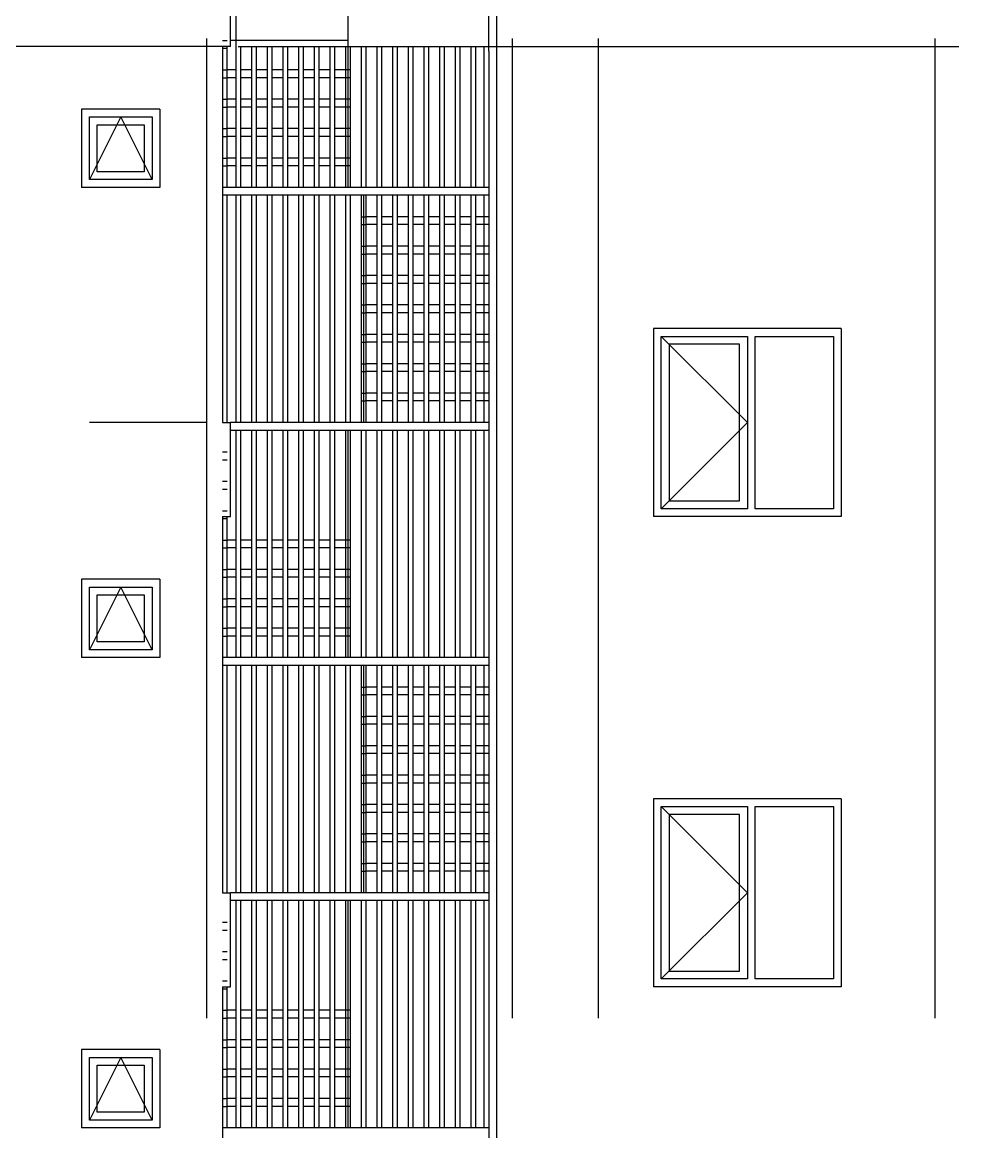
# Model space of a CAD drawing. Extents: x 78 to 306, y -397 to 18.
# Drawn here: x 280.3935 to 280.5131, y -396.5391 to -396.3975 of the extents above; entities that cross this region are included whole.
import ezdxf

# ---------------------------------------------------------------- set-up
doc = ezdxf.new("R2010")
doc.units = 0
doc.header["$LTSCALE"] = 0.5
doc.header["$MEASUREMENT"] = 0
doc.linetypes.add('DASHDOT2', pattern=[0.5, 0.25, -0.125, 0, -0.125])
doc.linetypes.add('DOT2', pattern=[0.125, 0, -0.125])
for name, color, linetype in [('AKS', 5, 'DASHDOT2'), ('INCE', 251, 'CONTINUOUS'), ('IZDUSUM', 2, 'DOT2'), ('KAPI', 1, 'CONTINUOUS'), ('KOLON', 4, 'CONTINUOUS'), ('OLCU', 31, 'CONTINUOUS'), ('TARAMA', 8, 'CONTINUOUS'), ('YESIL', 73, 'CONTINUOUS')]:
    doc.layers.add(name, color=color, linetype=linetype)

msp = doc.modelspace()

# ---------------------------------------------------------------- linework, layer by layer
at = {"layer": 'AKS'}
for p, q in [((280.41714, -396.94956), (280.41714, -396.29556)), ((280.46714, -396.94956), (280.46714, -396.29556)), ((280.45614, -396.94956), (280.45614, -396.29956)), ((280.51014, -396.94956), (280.51014, -396.29956))]:
    msp.add_line(p, q, dxfattribs=at)
at = {"layer": 'INCE', "ltscale": 1.4}
for p, q in [((280.42084, -396.38956), (280.42084, -396.41856)), ((280.41974, -396.41856), (280.41974, -396.40056)), ((280.42144, -396.40056), (280.42144, -396.41856)), ((280.42284, -396.40056), (280.42284, -396.41856)), ((280.42344, -396.40056), (280.42344, -396.41856)), ((280.42484, -396.40056), (280.42484, -396.41856)), ((280.42544, -396.40056), (280.42544, -396.41856)), ((280.42684, -396.40056), (280.42684, -396.41856)), ((280.42744, -396.40056), (280.42744, -396.41856)), ((280.42884, -396.40056), (280.42884, -396.41856)), ((280.42944, -396.40056), (280.42944, -396.41856)), ((280.43084, -396.40056), (280.43084, -396.41856)), ((280.43144, -396.40056), (280.43144, -396.41856)), ((280.43284, -396.40056), (280.43284, -396.41856)), ((280.43344, -396.40056), (280.43344, -396.41856)), ((280.43484, -396.40056), (280.43484, -396.41856)), ((280.43544, -396.40056), (280.43544, -396.41856)), ((280.43684, -396.40056), (280.43684, -396.41856)), ((280.43744, -396.40056), (280.43744, -396.41856)), ((280.43884, -396.40056), (280.43884, -396.41856)), ((280.43944, -396.40056), (280.43944, -396.41856)), ((280.44084, -396.40056), (280.44084, -396.41856)), ((280.44144, -396.40056), (280.44144, -396.41856)), ((280.44284, -396.40056), (280.44284, -396.41856)), ((280.44344, -396.40056), (280.44344, -396.41856)), ((280.44484, -396.40056), (280.44484, -396.41856)), ((280.44544, -396.40056), (280.44544, -396.41856)), ((280.44684, -396.40056), (280.44684, -396.41856)), ((280.44744, -396.40056), (280.44744, -396.41856)), ((280.44884, -396.40056), (280.44884, -396.41856)), ((280.44944, -396.40056), (280.44944, -396.41856)), ((280.45084, -396.40056), (280.45084, -396.41856)), ((280.45144, -396.40056), (280.45144, -396.41856)), ((280.45254, -396.41856), (280.45254, -396.40056)), ((280.41974, -396.44856), (280.41974, -396.41956)), ((280.42084, -396.41956), (280.42084, -396.44856)), ((280.42144, -396.41956), (280.42144, -396.44856)), ((280.42284, -396.41956), (280.42284, -396.44856)), ((280.42344, -396.41956), (280.42344, -396.44856)), ((280.42484, -396.41956), (280.42484, -396.44856)), ((280.42544, -396.41956), (280.42544, -396.44856)), ((280.42684, -396.41956), (280.42684, -396.44856)), ((280.42744, -396.41956), (280.42744, -396.44856)), ((280.42884, -396.41956), (280.42884, -396.44856)), ((280.42944, -396.41956), (280.42944, -396.44856)), ((280.43084, -396.41956), (280.43084, -396.44856)), ((280.43144, -396.41956), (280.43144, -396.44856)), ((280.43284, -396.41956), (280.43284, -396.44856)), ((280.43344, -396.41956), (280.43344, -396.44856)), ((280.43484, -396.41956), (280.43484, -396.44856)), ((280.43544, -396.41956), (280.43544, -396.44856)), ((280.43684, -396.41956), (280.43684, -396.44856)), ((280.43744, -396.41956), (280.43744, -396.44856)), ((280.43884, -396.41956), (280.43884, -396.44856)), ((280.43944, -396.41956), (280.43944, -396.44856)), ((280.44084, -396.41956), (280.44084, -396.44856)), ((280.44144, -396.41956), (280.44144, -396.44856)), ((280.44284, -396.41956), (280.44284, -396.44856)), ((280.44344, -396.41956), (280.44344, -396.44856)), ((280.44484, -396.41956), (280.44484, -396.44856)), ((280.44544, -396.41956), (280.44544, -396.44856)), ((280.44684, -396.41956), (280.44684, -396.44856)), ((280.44744, -396.41956), (280.44744, -396.44856)), ((280.44884, -396.41956), (280.44884, -396.44856)), ((280.44944, -396.41956), (280.44944, -396.44856)), ((280.45084, -396.41956), (280.45084, -396.44856)), ((280.45144, -396.41956), (280.45144, -396.44856)), ((280.45254, -396.44856), (280.45254, -396.41956)), ((280.42084, -396.44956), (280.42084, -396.47856)), ((280.42144, -396.44956), (280.42144, -396.47856)), ((280.42284, -396.44956), (280.42284, -396.47856)), ((280.42344, -396.44956), (280.42344, -396.47856)), ((280.42484, -396.44956), (280.42484, -396.47856)), ((280.42544, -396.44956), (280.42544, -396.47856)), ((280.42684, -396.44956), (280.42684, -396.47856)), ((280.42744, -396.44956), (280.42744, -396.47856)), ((280.42884, -396.44956), (280.42884, -396.47856)), ((280.42944, -396.44956), (280.42944, -396.47856)), ((280.43084, -396.44956), (280.43084, -396.47856)), ((280.43144, -396.44956), (280.43144, -396.47856)), ((280.43284, -396.44956), (280.43284, -396.47856)), ((280.43344, -396.44956), (280.43344, -396.47856)), ((280.43484, -396.44956), (280.43484, -396.47856)), ((280.43544, -396.44956), (280.43544, -396.47856)), ((280.43684, -396.44956), (280.43684, -396.47856)), ((280.43744, -396.44956), (280.43744, -396.47856)), ((280.43884, -396.44956), (280.43884, -396.47856)), ((280.43944, -396.44956), (280.43944, -396.47856)), ((280.44084, -396.44956), (280.44084, -396.47856)), ((280.44144, -396.44956), (280.44144, -396.47856)), ((280.44284, -396.44956), (280.44284, -396.47856)), ((280.44344, -396.44956), (280.44344, -396.47856)), ((280.44484, -396.44956), (280.44484, -396.47856)), ((280.44544, -396.44956), (280.44544, -396.47856)), ((280.44684, -396.44956), (280.44684, -396.47856)), ((280.44744, -396.44956), (280.44744, -396.47856)), ((280.44884, -396.44956), (280.44884, -396.47856)), ((280.44944, -396.44956), (280.44944, -396.47856)), ((280.45084, -396.44956), (280.45084, -396.47856)), ((280.45144, -396.44956), (280.45144, -396.47856)), ((280.45254, -396.47856), (280.45254, -396.44956)), ((280.41974, -396.47856), (280.41974, -396.46056)), ((280.41974, -396.50856), (280.41974, -396.47956)), ((280.42084, -396.47956), (280.42084, -396.50856)), ((280.42144, -396.47956), (280.42144, -396.50856)), ((280.42284, -396.47956), (280.42284, -396.50856)), ((280.42344, -396.47956), (280.42344, -396.50856)), ((280.42484, -396.47956), (280.42484, -396.50856)), ((280.42544, -396.47956), (280.42544, -396.50856)), ((280.42684, -396.47956), (280.42684, -396.50856)), ((280.42744, -396.47956), (280.42744, -396.50856)), ((280.42884, -396.47956), (280.42884, -396.50856)), ((280.42944, -396.47956), (280.42944, -396.50856)), ((280.43084, -396.47956), (280.43084, -396.50856)), ((280.43144, -396.47956), (280.43144, -396.50856)), ((280.43284, -396.47956), (280.43284, -396.50856)), ((280.43344, -396.47956), (280.43344, -396.50856)), ((280.43484, -396.47956), (280.43484, -396.50856)), ((280.43544, -396.47956), (280.43544, -396.50856)), ((280.43684, -396.47956), (280.43684, -396.50856)), ((280.43744, -396.47956), (280.43744, -396.50856)), ((280.43884, -396.47956), (280.43884, -396.50856)), ((280.43944, -396.47956), (280.43944, -396.50856)), ((280.44084, -396.47956), (280.44084, -396.50856)), ((280.44144, -396.47956), (280.44144, -396.50856)), ((280.44284, -396.47956), (280.44284, -396.50856)), ((280.44344, -396.47956), (280.44344, -396.50856)), ((280.44484, -396.47956), (280.44484, -396.50856)), ((280.44544, -396.47956), (280.44544, -396.50856)), ((280.44684, -396.47956), (280.44684, -396.50856)), ((280.44744, -396.47956), (280.44744, -396.50856)), ((280.44884, -396.47956), (280.44884, -396.50856)), ((280.44944, -396.47956), (280.44944, -396.50856)), ((280.45084, -396.47956), (280.45084, -396.50856)), ((280.45144, -396.47956), (280.45144, -396.50856)), ((280.45254, -396.50856), (280.45254, -396.47956)), ((280.42084, -396.50956), (280.42084, -396.53856)), ((280.42144, -396.50956), (280.42144, -396.53856)), ((280.42284, -396.50956), (280.42284, -396.53856)), ((280.42344, -396.50956), (280.42344, -396.53856)), ((280.42484, -396.50956), (280.42484, -396.53856)), ((280.42544, -396.50956), (280.42544, -396.53856)), ((280.42684, -396.50956), (280.42684, -396.53856)), ((280.42744, -396.50956), (280.42744, -396.53856)), ((280.42884, -396.50956), (280.42884, -396.53856)), ((280.42944, -396.50956), (280.42944, -396.53856)), ((280.43084, -396.50956), (280.43084, -396.53856)), ((280.43144, -396.50956), (280.43144, -396.53856)), ((280.43284, -396.50956), (280.43284, -396.53856)), ((280.43344, -396.50956), (280.43344, -396.53856)), ((280.43484, -396.50956), (280.43484, -396.53856)), ((280.43544, -396.50956), (280.43544, -396.53856)), ((280.43684, -396.50956), (280.43684, -396.53856)), ((280.43744, -396.50956), (280.43744, -396.53856)), ((280.43884, -396.50956), (280.43884, -396.53856)), ((280.43944, -396.50956), (280.43944, -396.53856)), ((280.44084, -396.50956), (280.44084, -396.53856)), ((280.44144, -396.50956), (280.44144, -396.53856)), ((280.44284, -396.50956), (280.44284, -396.53856)), ((280.44344, -396.50956), (280.44344, -396.53856)), ((280.44484, -396.50956), (280.44484, -396.53856)), ((280.44544, -396.50956), (280.44544, -396.53856)), ((280.44684, -396.50956), (280.44684, -396.53856)), ((280.44744, -396.50956), (280.44744, -396.53856)), ((280.44884, -396.50956), (280.44884, -396.53856)), ((280.44944, -396.50956), (280.44944, -396.53856)), ((280.45084, -396.50956), (280.45084, -396.53856)), ((280.45144, -396.50956), (280.45144, -396.53856)), ((280.45254, -396.53856), (280.45254, -396.50956)), ((280.41974, -396.53856), (280.41974, -396.52056))]:
    msp.add_line(p, q, dxfattribs=at)
at = {"layer": 'IZDUSUM', "ltscale": 0.5}
for p, q in [((280.43514, -396.38856), (280.43514, -396.40056)), ((280.45314, -396.40116), (280.45314, -396.38856)), ((280.45414, -396.40116), (280.45414, -396.38856)), ((280.43514, -396.39981), (280.42014, -396.39981)), ((280.43514, -396.40056), (280.43514, -396.41856)), ((280.40614, -396.40956), (280.40214, -396.41756)), ((280.41014, -396.41756), (280.40614, -396.40956)), ((280.43714, -396.41956), (280.43714, -396.44856)), ((280.47514, -396.43756), (280.48614, -396.44856)), ((280.41714, -396.44856), (280.40214, -396.44856)), ((280.48614, -396.44856), (280.47514, -396.45956)), ((280.43514, -396.44956), (280.43514, -396.47856)), ((280.40614, -396.46956), (280.40214, -396.47756)), ((280.41014, -396.47756), (280.40614, -396.46956)), ((280.43714, -396.47956), (280.43714, -396.50856)), ((280.47514, -396.49756), (280.48614, -396.50856)), ((280.43514, -396.50956), (280.43514, -396.53856)), ((280.48614, -396.50856), (280.47514, -396.51956)), ((280.40614, -396.52956), (280.40214, -396.53756)), ((280.41014, -396.53756), (280.40614, -396.52956))]:
    msp.add_line(p, q, dxfattribs=at)
at = {"layer": 'IZDUSUM', "ltscale": 0.1}
for p, q in [((280.41914, -396.39981), (280.41974, -396.39981)), ((280.41914, -396.40081), (280.41974, -396.40081)), ((280.41914, -396.40356), (280.41974, -396.40356)), ((280.43544, -396.40356), (280.43484, -396.40356)), ((280.41914, -396.40456), (280.41974, -396.40456)), ((280.43544, -396.40456), (280.43484, -396.40456)), ((280.41914, -396.40731), (280.41974, -396.40731)), ((280.43544, -396.40731), (280.43484, -396.40731)), ((280.41914, -396.40831), (280.41974, -396.40831)), ((280.43544, -396.40831), (280.43484, -396.40831)), ((280.41914, -396.41106), (280.41974, -396.41106)), ((280.41914, -396.41206), (280.41974, -396.41206)), ((280.43544, -396.41106), (280.43484, -396.41106)), ((280.43544, -396.41206), (280.43484, -396.41206)), ((280.41914, -396.41481), (280.41974, -396.41481)), ((280.43544, -396.41481), (280.43484, -396.41481)), ((280.41914, -396.41581), (280.41974, -396.41581)), ((280.43544, -396.41581), (280.43484, -396.41581)), ((280.43684, -396.42231), (280.43744, -396.42231)), ((280.43684, -396.42331), (280.43744, -396.42331)), ((280.45314, -396.42231), (280.45254, -396.42231)), ((280.45314, -396.42331), (280.45254, -396.42331)), ((280.43684, -396.42606), (280.43744, -396.42606)), ((280.45314, -396.42606), (280.45254, -396.42606)), ((280.43684, -396.42706), (280.43744, -396.42706)), ((280.45314, -396.42706), (280.45254, -396.42706)), ((280.43684, -396.42981), (280.43744, -396.42981)), ((280.45314, -396.42981), (280.45254, -396.42981)), ((280.43684, -396.43081), (280.43744, -396.43081)), ((280.45314, -396.43081), (280.45254, -396.43081)), ((280.43684, -396.43356), (280.43744, -396.43356)), ((280.43684, -396.43456), (280.43744, -396.43456)), ((280.45314, -396.43356), (280.45254, -396.43356)), ((280.45314, -396.43456), (280.45254, -396.43456)), ((280.43684, -396.43731), (280.43744, -396.43731)), ((280.45314, -396.43731), (280.45254, -396.43731)), ((280.43684, -396.43831), (280.43744, -396.43831)), ((280.45314, -396.43831), (280.45254, -396.43831)), ((280.43684, -396.44106), (280.43744, -396.44106)), ((280.45314, -396.44106), (280.45254, -396.44106)), ((280.43684, -396.44206), (280.43744, -396.44206)), ((280.45314, -396.44206), (280.45254, -396.44206)), ((280.43684, -396.44481), (280.43744, -396.44481)), ((280.43684, -396.44581), (280.43744, -396.44581)), ((280.45314, -396.44481), (280.45254, -396.44481)), ((280.45314, -396.44581), (280.45254, -396.44581)), ((280.41914, -396.45231), (280.41974, -396.45231)), ((280.41914, -396.45331), (280.41974, -396.45331)), ((280.41914, -396.45606), (280.41974, -396.45606)), ((280.41914, -396.45706), (280.41974, -396.45706)), ((280.41914, -396.45981), (280.41974, -396.45981)), ((280.41914, -396.46081), (280.41974, -396.46081)), ((280.41914, -396.46356), (280.41974, -396.46356)), ((280.41914, -396.46356), (280.41974, -396.46356)), ((280.43544, -396.46356), (280.43484, -396.46356)), ((280.41914, -396.46456), (280.41974, -396.46456)), ((280.41914, -396.46456), (280.41974, -396.46456)), ((280.43544, -396.46456), (280.43484, -396.46456)), ((280.41914, -396.46731), (280.41974, -396.46731)), ((280.41914, -396.46731), (280.41974, -396.46731)), ((280.43544, -396.46731), (280.43484, -396.46731)), ((280.41914, -396.46831), (280.41974, -396.46831)), ((280.41914, -396.46831), (280.41974, -396.46831)), ((280.43544, -396.46831), (280.43484, -396.46831)), ((280.41914, -396.47106), (280.41974, -396.47106)), ((280.41914, -396.47106), (280.41974, -396.47106)), ((280.43544, -396.47106), (280.43484, -396.47106)), ((280.41914, -396.47206), (280.41974, -396.47206)), ((280.41914, -396.47206), (280.41974, -396.47206)), ((280.43544, -396.47206), (280.43484, -396.47206)), ((280.41914, -396.47481), (280.41974, -396.47481)), ((280.41914, -396.47481), (280.41974, -396.47481)), ((280.43544, -396.47481), (280.43484, -396.47481)), ((280.41914, -396.47581), (280.41974, -396.47581)), ((280.41914, -396.47581), (280.41974, -396.47581)), ((280.43544, -396.47581), (280.43484, -396.47581)), ((280.43684, -396.48231), (280.43744, -396.48231)), ((280.45314, -396.48231), (280.45254, -396.48231)), ((280.43684, -396.48331), (280.43744, -396.48331)), ((280.45314, -396.48331), (280.45254, -396.48331)), ((280.43684, -396.48606), (280.43744, -396.48606)), ((280.43684, -396.48706), (280.43744, -396.48706)), ((280.45314, -396.48606), (280.45254, -396.48606)), ((280.45314, -396.48706), (280.45254, -396.48706)), ((280.43684, -396.48981), (280.43744, -396.48981)), ((280.45314, -396.48981), (280.45254, -396.48981)), ((280.43684, -396.49081), (280.43744, -396.49081)), ((280.45314, -396.49081), (280.45254, -396.49081)), ((280.43684, -396.49356), (280.43744, -396.49356)), ((280.45314, -396.49356), (280.45254, -396.49356)), ((280.43684, -396.49456), (280.43744, -396.49456)), ((280.45314, -396.49456), (280.45254, -396.49456)), ((280.43684, -396.49731), (280.43744, -396.49731)), ((280.43684, -396.49831), (280.43744, -396.49831)), ((280.45314, -396.49731), (280.45254, -396.49731)), ((280.45314, -396.49831), (280.45254, -396.49831)), ((280.43684, -396.50106), (280.43744, -396.50106)), ((280.45314, -396.50106), (280.45254, -396.50106)), ((280.43684, -396.50206), (280.43744, -396.50206)), ((280.45314, -396.50206), (280.45254, -396.50206)), ((280.43684, -396.50481), (280.43744, -396.50481)), ((280.45314, -396.50481), (280.45254, -396.50481)), ((280.43684, -396.50581), (280.43744, -396.50581)), ((280.45314, -396.50581), (280.45254, -396.50581)), ((280.41914, -396.51231), (280.41974, -396.51231)), ((280.41914, -396.51331), (280.41974, -396.51331)), ((280.41914, -396.51606), (280.41974, -396.51606)), ((280.41914, -396.51706), (280.41974, -396.51706)), ((280.41914, -396.51981), (280.41974, -396.51981)), ((280.41914, -396.52081), (280.41974, -396.52081)), ((280.41914, -396.52356), (280.41974, -396.52356)), ((280.41914, -396.52356), (280.41974, -396.52356)), ((280.43544, -396.52356), (280.43484, -396.52356)), ((280.41914, -396.52456), (280.41974, -396.52456)), ((280.41914, -396.52456), (280.41974, -396.52456)), ((280.43544, -396.52456), (280.43484, -396.52456)), ((280.41914, -396.52731), (280.41974, -396.52731)), ((280.41914, -396.52731), (280.41974, -396.52731)), ((280.43544, -396.52731), (280.43484, -396.52731)), ((280.41914, -396.52831), (280.41974, -396.52831)), ((280.41914, -396.52831), (280.41974, -396.52831)), ((280.43544, -396.52831), (280.43484, -396.52831)), ((280.41914, -396.53106), (280.41974, -396.53106)), ((280.41914, -396.53106), (280.41974, -396.53106)), ((280.41914, -396.53206), (280.41974, -396.53206)), ((280.41914, -396.53206), (280.41974, -396.53206)), ((280.43544, -396.53106), (280.43484, -396.53106)), ((280.43544, -396.53206), (280.43484, -396.53206)), ((280.41914, -396.53481), (280.41974, -396.53481)), ((280.41914, -396.53481), (280.41974, -396.53481)), ((280.43544, -396.53481), (280.43484, -396.53481)), ((280.41914, -396.53581), (280.41974, -396.53581)), ((280.41914, -396.53581), (280.41974, -396.53581)), ((280.43544, -396.53581), (280.43484, -396.53581))]:
    msp.add_line(p, q, dxfattribs=at)
at = {"layer": 'KAPI', "ltscale": 1.4}
for p, q in [((280.41914, -396.40056), (280.41914, -396.44856)), ((280.40114, -396.40856), (280.40114, -396.41856)), ((280.41114, -396.40856), (280.40114, -396.40856)), ((280.41114, -396.40856), (280.41114, -396.41856)), ((280.40214, -396.40956), (280.41014, -396.40956)), ((280.40214, -396.41756), (280.40214, -396.40956)), ((280.40314, -396.41056), (280.40914, -396.41056)), ((280.40314, -396.41656), (280.40314, -396.41056)), ((280.40914, -396.41056), (280.40914, -396.41656)), ((280.41014, -396.40956), (280.41014, -396.41756)), ((280.41014, -396.41756), (280.40214, -396.41756)), ((280.40914, -396.41656), (280.40314, -396.41656)), ((280.41114, -396.41856), (280.40114, -396.41856)), ((280.47414, -396.43656), (280.47414, -396.46056)), ((280.49814, -396.43656), (280.47414, -396.43656)), ((280.49814, -396.43656), (280.49814, -396.46056)), ((280.41914, -396.44856), (280.42014, -396.44856)), ((280.42014, -396.46056), (280.42014, -396.44856)), ((280.41914, -396.46056), (280.41914, -396.50856)), ((280.41914, -396.46056), (280.42014, -396.46056)), ((280.49814, -396.46056), (280.47414, -396.46056)), ((280.40114, -396.46856), (280.40114, -396.47856)), ((280.41114, -396.46856), (280.40114, -396.46856)), ((280.41114, -396.46856), (280.41114, -396.47856)), ((280.40214, -396.46956), (280.41014, -396.46956)), ((280.40214, -396.47756), (280.40214, -396.46956)), ((280.41014, -396.46956), (280.41014, -396.47756)), ((280.40314, -396.47056), (280.40914, -396.47056)), ((280.40314, -396.47656), (280.40314, -396.47056)), ((280.40914, -396.47056), (280.40914, -396.47656)), ((280.40914, -396.47656), (280.40314, -396.47656)), ((280.41114, -396.47856), (280.40114, -396.47856)), ((280.41014, -396.47756), (280.40214, -396.47756)), ((280.47414, -396.49656), (280.47414, -396.52056)), ((280.49814, -396.49656), (280.47414, -396.49656)), ((280.49814, -396.49656), (280.49814, -396.52056)), ((280.41914, -396.50856), (280.42014, -396.50856)), ((280.42014, -396.52056), (280.42014, -396.50856)), ((280.41914, -396.52056), (280.41914, -396.56856)), ((280.41914, -396.52056), (280.42014, -396.52056)), ((280.49814, -396.52056), (280.47414, -396.52056)), ((280.40114, -396.52856), (280.40114, -396.53856)), ((280.41114, -396.52856), (280.40114, -396.52856)), ((280.40214, -396.52956), (280.41014, -396.52956)), ((280.40214, -396.53756), (280.40214, -396.52956)), ((280.41014, -396.52956), (280.41014, -396.53756)), ((280.41114, -396.52856), (280.41114, -396.53856)), ((280.40314, -396.53056), (280.40914, -396.53056)), ((280.40314, -396.53656), (280.40314, -396.53056)), ((280.40914, -396.53056), (280.40914, -396.53656)), ((280.40914, -396.53656), (280.40314, -396.53656)), ((280.41014, -396.53756), (280.40214, -396.53756)), ((280.41114, -396.53856), (280.40114, -396.53856))]:
    msp.add_line(p, q, dxfattribs=at)
at = {"layer": 'KAPI'}
for p, q in [((280.45314, -396.40116), (280.45314, -396.80456)), ((280.45414, -396.80456), (280.45414, -396.40116)), ((280.45314, -396.44856), (280.42014, -396.44856)), ((280.45314, -396.44956), (280.42014, -396.44956)), ((280.45314, -396.50856), (280.42014, -396.50856)), ((280.45314, -396.50956), (280.42014, -396.50956))]:
    msp.add_line(p, q, dxfattribs=at)
at = {"layer": 'KOLON'}
for q in [(280.42014, -396.37456), (280.25314, -396.40056)]:
    msp.add_line((280.42014, -396.40056), q, dxfattribs=at)
at = {"layer": 'OLCU', "linetype": 'ByBlock'}
msp.add_line((280.42114, -396.40056), (280.51314, -396.40056), dxfattribs=at)
at = {"layer": 'TARAMA', "ltscale": 1.4}
for p, q in [((280.47514, -396.43756), (280.48614, -396.43756)), ((280.47514, -396.45956), (280.47514, -396.43756)), ((280.48614, -396.43756), (280.48614, -396.45956)), ((280.48714, -396.43756), (280.49714, -396.43756)), ((280.48714, -396.45956), (280.48714, -396.43756)), ((280.49714, -396.43756), (280.49714, -396.45956)), ((280.48514, -396.43856), (280.47614, -396.43856)), ((280.47614, -396.43856), (280.47614, -396.45856)), ((280.48514, -396.45856), (280.48514, -396.43856)), ((280.47614, -396.45856), (280.48514, -396.45856)), ((280.48614, -396.45956), (280.47514, -396.45956)), ((280.49714, -396.45956), (280.48714, -396.45956)), ((280.47514, -396.49756), (280.48614, -396.49756)), ((280.47514, -396.51956), (280.47514, -396.49756)), ((280.48614, -396.49756), (280.48614, -396.51956)), ((280.48714, -396.49756), (280.49714, -396.49756)), ((280.48714, -396.51956), (280.48714, -396.49756)), ((280.49714, -396.49756), (280.49714, -396.51956)), ((280.48514, -396.49856), (280.47614, -396.49856)), ((280.47614, -396.49856), (280.47614, -396.51856)), ((280.48514, -396.51856), (280.48514, -396.49856)), ((280.48614, -396.51956), (280.47514, -396.51956)), ((280.47614, -396.51856), (280.48514, -396.51856)), ((280.49714, -396.51956), (280.48714, -396.51956))]:
    msp.add_line(p, q, dxfattribs=at)
at = {"layer": 'YESIL', "ltscale": 1.4}
for p, q in [((280.42084, -396.40356), (280.41974, -396.40356)), ((280.42284, -396.40356), (280.42144, -396.40356)), ((280.42484, -396.40356), (280.42344, -396.40356)), ((280.42684, -396.40356), (280.42544, -396.40356)), ((280.42884, -396.40356), (280.42744, -396.40356)), ((280.43084, -396.40356), (280.42944, -396.40356)), ((280.43284, -396.40356), (280.43144, -396.40356)), ((280.43484, -396.40356), (280.43344, -396.40356)), ((280.42084, -396.40456), (280.41974, -396.40456)), ((280.42284, -396.40456), (280.42144, -396.40456)), ((280.42484, -396.40456), (280.42344, -396.40456)), ((280.42684, -396.40456), (280.42544, -396.40456)), ((280.42884, -396.40456), (280.42744, -396.40456)), ((280.43084, -396.40456), (280.42944, -396.40456)), ((280.43284, -396.40456), (280.43144, -396.40456)), ((280.43484, -396.40456), (280.43344, -396.40456)), ((280.42084, -396.40731), (280.41974, -396.40731)), ((280.42284, -396.40731), (280.42144, -396.40731)), ((280.42484, -396.40731), (280.42344, -396.40731)), ((280.42684, -396.40731), (280.42544, -396.40731)), ((280.42884, -396.40731), (280.42744, -396.40731)), ((280.43084, -396.40731), (280.42944, -396.40731)), ((280.43284, -396.40731), (280.43144, -396.40731)), ((280.43484, -396.40731), (280.43344, -396.40731)), ((280.42084, -396.40831), (280.41974, -396.40831)), ((280.42284, -396.40831), (280.42144, -396.40831)), ((280.42484, -396.40831), (280.42344, -396.40831)), ((280.42684, -396.40831), (280.42544, -396.40831)), ((280.42884, -396.40831), (280.42744, -396.40831)), ((280.43084, -396.40831), (280.42944, -396.40831)), ((280.43284, -396.40831), (280.43144, -396.40831)), ((280.43484, -396.40831), (280.43344, -396.40831)), ((280.42084, -396.41106), (280.41974, -396.41106)), ((280.42084, -396.41206), (280.41974, -396.41206)), ((280.42284, -396.41106), (280.42144, -396.41106)), ((280.42284, -396.41206), (280.42144, -396.41206)), ((280.42484, -396.41106), (280.42344, -396.41106)), ((280.42484, -396.41206), (280.42344, -396.41206)), ((280.42684, -396.41106), (280.42544, -396.41106)), ((280.42684, -396.41206), (280.42544, -396.41206)), ((280.42884, -396.41106), (280.42744, -396.41106)), ((280.42884, -396.41206), (280.42744, -396.41206)), ((280.43084, -396.41106), (280.42944, -396.41106)), ((280.43084, -396.41206), (280.42944, -396.41206)), ((280.43284, -396.41106), (280.43144, -396.41106)), ((280.43284, -396.41206), (280.43144, -396.41206)), ((280.43484, -396.41106), (280.43344, -396.41106)), ((280.43484, -396.41206), (280.43344, -396.41206)), ((280.42084, -396.41481), (280.41974, -396.41481)), ((280.42284, -396.41481), (280.42144, -396.41481)), ((280.42484, -396.41481), (280.42344, -396.41481)), ((280.42684, -396.41481), (280.42544, -396.41481)), ((280.42884, -396.41481), (280.42744, -396.41481)), ((280.43084, -396.41481), (280.42944, -396.41481)), ((280.43284, -396.41481), (280.43144, -396.41481)), ((280.43484, -396.41481), (280.43344, -396.41481)), ((280.42084, -396.41581), (280.41974, -396.41581)), ((280.42284, -396.41581), (280.42144, -396.41581)), ((280.42484, -396.41581), (280.42344, -396.41581)), ((280.42684, -396.41581), (280.42544, -396.41581)), ((280.42884, -396.41581), (280.42744, -396.41581)), ((280.43084, -396.41581), (280.42944, -396.41581)), ((280.43284, -396.41581), (280.43144, -396.41581)), ((280.43484, -396.41581), (280.43344, -396.41581)), ((280.45314, -396.41856), (280.41914, -396.41856)), ((280.45314, -396.41956), (280.41914, -396.41956)), ((280.43884, -396.42231), (280.43744, -396.42231)), ((280.43884, -396.42331), (280.43744, -396.42331)), ((280.44084, -396.42231), (280.43944, -396.42231)), ((280.44084, -396.42331), (280.43944, -396.42331)), ((280.44284, -396.42231), (280.44144, -396.42231)), ((280.44284, -396.42331), (280.44144, -396.42331)), ((280.44484, -396.42231), (280.44344, -396.42231)), ((280.44484, -396.42331), (280.44344, -396.42331)), ((280.44684, -396.42231), (280.44544, -396.42231)), ((280.44684, -396.42331), (280.44544, -396.42331)), ((280.44884, -396.42231), (280.44744, -396.42231)), ((280.44884, -396.42331), (280.44744, -396.42331)), ((280.45084, -396.42231), (280.44944, -396.42231)), ((280.45084, -396.42331), (280.44944, -396.42331)), ((280.45254, -396.42231), (280.45144, -396.42231)), ((280.45254, -396.42331), (280.45144, -396.42331)), ((280.43884, -396.42606), (280.43744, -396.42606)), ((280.44084, -396.42606), (280.43944, -396.42606)), ((280.44284, -396.42606), (280.44144, -396.42606)), ((280.44484, -396.42606), (280.44344, -396.42606)), ((280.44684, -396.42606), (280.44544, -396.42606)), ((280.44884, -396.42606), (280.44744, -396.42606)), ((280.45084, -396.42606), (280.44944, -396.42606)), ((280.45254, -396.42606), (280.45144, -396.42606)), ((280.43884, -396.42706), (280.43744, -396.42706)), ((280.44084, -396.42706), (280.43944, -396.42706)), ((280.44284, -396.42706), (280.44144, -396.42706)), ((280.44484, -396.42706), (280.44344, -396.42706)), ((280.44684, -396.42706), (280.44544, -396.42706)), ((280.44884, -396.42706), (280.44744, -396.42706)), ((280.45084, -396.42706), (280.44944, -396.42706)), ((280.45254, -396.42706), (280.45144, -396.42706)), ((280.43884, -396.42981), (280.43744, -396.42981)), ((280.44084, -396.42981), (280.43944, -396.42981)), ((280.44284, -396.42981), (280.44144, -396.42981)), ((280.44484, -396.42981), (280.44344, -396.42981)), ((280.44684, -396.42981), (280.44544, -396.42981)), ((280.44884, -396.42981), (280.44744, -396.42981)), ((280.45084, -396.42981), (280.44944, -396.42981)), ((280.45254, -396.42981), (280.45144, -396.42981)), ((280.43884, -396.43081), (280.43744, -396.43081)), ((280.44084, -396.43081), (280.43944, -396.43081)), ((280.44284, -396.43081), (280.44144, -396.43081)), ((280.44484, -396.43081), (280.44344, -396.43081)), ((280.44684, -396.43081), (280.44544, -396.43081)), ((280.44884, -396.43081), (280.44744, -396.43081)), ((280.45084, -396.43081), (280.44944, -396.43081)), ((280.45254, -396.43081), (280.45144, -396.43081)), ((280.43884, -396.43356), (280.43744, -396.43356)), ((280.43884, -396.43456), (280.43744, -396.43456)), ((280.44084, -396.43356), (280.43944, -396.43356)), ((280.44084, -396.43456), (280.43944, -396.43456)), ((280.44284, -396.43356), (280.44144, -396.43356)), ((280.44284, -396.43456), (280.44144, -396.43456)), ((280.44484, -396.43356), (280.44344, -396.43356)), ((280.44484, -396.43456), (280.44344, -396.43456)), ((280.44684, -396.43356), (280.44544, -396.43356)), ((280.44684, -396.43456), (280.44544, -396.43456)), ((280.44884, -396.43356), (280.44744, -396.43356)), ((280.44884, -396.43456), (280.44744, -396.43456)), ((280.45084, -396.43356), (280.44944, -396.43356)), ((280.45084, -396.43456), (280.44944, -396.43456)), ((280.45254, -396.43356), (280.45144, -396.43356)), ((280.45254, -396.43456), (280.45144, -396.43456)), ((280.43884, -396.43731), (280.43744, -396.43731)), ((280.44084, -396.43731), (280.43944, -396.43731)), ((280.44284, -396.43731), (280.44144, -396.43731)), ((280.44484, -396.43731), (280.44344, -396.43731)), ((280.44684, -396.43731), (280.44544, -396.43731)), ((280.44884, -396.43731), (280.44744, -396.43731)), ((280.45084, -396.43731), (280.44944, -396.43731)), ((280.45254, -396.43731), (280.45144, -396.43731)), ((280.43884, -396.43831), (280.43744, -396.43831)), ((280.44084, -396.43831), (280.43944, -396.43831)), ((280.44284, -396.43831), (280.44144, -396.43831)), ((280.44484, -396.43831), (280.44344, -396.43831)), ((280.44684, -396.43831), (280.44544, -396.43831)), ((280.44884, -396.43831), (280.44744, -396.43831)), ((280.45084, -396.43831), (280.44944, -396.43831)), ((280.45254, -396.43831), (280.45144, -396.43831)), ((280.43884, -396.44106), (280.43744, -396.44106)), ((280.44084, -396.44106), (280.43944, -396.44106)), ((280.44284, -396.44106), (280.44144, -396.44106)), ((280.44484, -396.44106), (280.44344, -396.44106)), ((280.44684, -396.44106), (280.44544, -396.44106)), ((280.44884, -396.44106), (280.44744, -396.44106)), ((280.45084, -396.44106), (280.44944, -396.44106)), ((280.45254, -396.44106), (280.45144, -396.44106)), ((280.43884, -396.44206), (280.43744, -396.44206)), ((280.44084, -396.44206), (280.43944, -396.44206)), ((280.44284, -396.44206), (280.44144, -396.44206)), ((280.44484, -396.44206), (280.44344, -396.44206)), ((280.44684, -396.44206), (280.44544, -396.44206)), ((280.44884, -396.44206), (280.44744, -396.44206)), ((280.45084, -396.44206), (280.44944, -396.44206)), ((280.45254, -396.44206), (280.45144, -396.44206)), ((280.43884, -396.44481), (280.43744, -396.44481)), ((280.43884, -396.44581), (280.43744, -396.44581)), ((280.44084, -396.44481), (280.43944, -396.44481)), ((280.44084, -396.44581), (280.43944, -396.44581)), ((280.44284, -396.44481), (280.44144, -396.44481)), ((280.44284, -396.44581), (280.44144, -396.44581)), ((280.44484, -396.44481), (280.44344, -396.44481)), ((280.44484, -396.44581), (280.44344, -396.44581)), ((280.44684, -396.44481), (280.44544, -396.44481)), ((280.44684, -396.44581), (280.44544, -396.44581)), ((280.44884, -396.44481), (280.44744, -396.44481)), ((280.44884, -396.44581), (280.44744, -396.44581)), ((280.45084, -396.44481), (280.44944, -396.44481)), ((280.45084, -396.44581), (280.44944, -396.44581)), ((280.45254, -396.44481), (280.45144, -396.44481)), ((280.45254, -396.44581), (280.45144, -396.44581)), ((280.42084, -396.46356), (280.41974, -396.46356)), ((280.42284, -396.46356), (280.42144, -396.46356)), ((280.42484, -396.46356), (280.42344, -396.46356)), ((280.42684, -396.46356), (280.42544, -396.46356)), ((280.42884, -396.46356), (280.42744, -396.46356)), ((280.43084, -396.46356), (280.42944, -396.46356)), ((280.43284, -396.46356), (280.43144, -396.46356)), ((280.43484, -396.46356), (280.43344, -396.46356)), ((280.42084, -396.46456), (280.41974, -396.46456)), ((280.42284, -396.46456), (280.42144, -396.46456)), ((280.42484, -396.46456), (280.42344, -396.46456)), ((280.42684, -396.46456), (280.42544, -396.46456)), ((280.42884, -396.46456), (280.42744, -396.46456)), ((280.43084, -396.46456), (280.42944, -396.46456)), ((280.43284, -396.46456), (280.43144, -396.46456)), ((280.43484, -396.46456), (280.43344, -396.46456)), ((280.42084, -396.46731), (280.41974, -396.46731)), ((280.42284, -396.46731), (280.42144, -396.46731)), ((280.42484, -396.46731), (280.42344, -396.46731)), ((280.42684, -396.46731), (280.42544, -396.46731)), ((280.42884, -396.46731), (280.42744, -396.46731)), ((280.43084, -396.46731), (280.42944, -396.46731)), ((280.43284, -396.46731), (280.43144, -396.46731)), ((280.43484, -396.46731), (280.43344, -396.46731)), ((280.42084, -396.46831), (280.41974, -396.46831)), ((280.42284, -396.46831), (280.42144, -396.46831)), ((280.42484, -396.46831), (280.42344, -396.46831)), ((280.42684, -396.46831), (280.42544, -396.46831)), ((280.42884, -396.46831), (280.42744, -396.46831)), ((280.43084, -396.46831), (280.42944, -396.46831)), ((280.43284, -396.46831), (280.43144, -396.46831)), ((280.43484, -396.46831), (280.43344, -396.46831)), ((280.42084, -396.47106), (280.41974, -396.47106)), ((280.42284, -396.47106), (280.42144, -396.47106)), ((280.42484, -396.47106), (280.42344, -396.47106)), ((280.42684, -396.47106), (280.42544, -396.47106)), ((280.42884, -396.47106), (280.42744, -396.47106)), ((280.43084, -396.47106), (280.42944, -396.47106)), ((280.43284, -396.47106), (280.43144, -396.47106)), ((280.43484, -396.47106), (280.43344, -396.47106)), ((280.42084, -396.47206), (280.41974, -396.47206)), ((280.42284, -396.47206), (280.42144, -396.47206)), ((280.42484, -396.47206), (280.42344, -396.47206)), ((280.42684, -396.47206), (280.42544, -396.47206)), ((280.42884, -396.47206), (280.42744, -396.47206)), ((280.43084, -396.47206), (280.42944, -396.47206)), ((280.43284, -396.47206), (280.43144, -396.47206)), ((280.43484, -396.47206), (280.43344, -396.47206)), ((280.42084, -396.47481), (280.41974, -396.47481)), ((280.42284, -396.47481), (280.42144, -396.47481)), ((280.42484, -396.47481), (280.42344, -396.47481)), ((280.42684, -396.47481), (280.42544, -396.47481)), ((280.42884, -396.47481), (280.42744, -396.47481)), ((280.43084, -396.47481), (280.42944, -396.47481)), ((280.43284, -396.47481), (280.43144, -396.47481)), ((280.43484, -396.47481), (280.43344, -396.47481)), ((280.42084, -396.47581), (280.41974, -396.47581)), ((280.42284, -396.47581), (280.42144, -396.47581)), ((280.42484, -396.47581), (280.42344, -396.47581)), ((280.42684, -396.47581), (280.42544, -396.47581)), ((280.42884, -396.47581), (280.42744, -396.47581)), ((280.43084, -396.47581), (280.42944, -396.47581)), ((280.43284, -396.47581), (280.43144, -396.47581)), ((280.43484, -396.47581), (280.43344, -396.47581)), ((280.45314, -396.47856), (280.41914, -396.47856)), ((280.45314, -396.47956), (280.41914, -396.47956)), ((280.43884, -396.48231), (280.43744, -396.48231)), ((280.44084, -396.48231), (280.43944, -396.48231)), ((280.44284, -396.48231), (280.44144, -396.48231)), ((280.44484, -396.48231), (280.44344, -396.48231)), ((280.44684, -396.48231), (280.44544, -396.48231)), ((280.44884, -396.48231), (280.44744, -396.48231)), ((280.45084, -396.48231), (280.44944, -396.48231)), ((280.45254, -396.48231), (280.45144, -396.48231)), ((280.43884, -396.48331), (280.43744, -396.48331)), ((280.44084, -396.48331), (280.43944, -396.48331)), ((280.44284, -396.48331), (280.44144, -396.48331)), ((280.44484, -396.48331), (280.44344, -396.48331)), ((280.44684, -396.48331), (280.44544, -396.48331)), ((280.44884, -396.48331), (280.44744, -396.48331)), ((280.45084, -396.48331), (280.44944, -396.48331)), ((280.45254, -396.48331), (280.45144, -396.48331)), ((280.43884, -396.48606), (280.43744, -396.48606)), ((280.43884, -396.48706), (280.43744, -396.48706)), ((280.44084, -396.48606), (280.43944, -396.48606)), ((280.44084, -396.48706), (280.43944, -396.48706)), ((280.44284, -396.48606), (280.44144, -396.48606)), ((280.44284, -396.48706), (280.44144, -396.48706)), ((280.44484, -396.48606), (280.44344, -396.48606)), ((280.44484, -396.48706), (280.44344, -396.48706)), ((280.44684, -396.48606), (280.44544, -396.48606)), ((280.44684, -396.48706), (280.44544, -396.48706)), ((280.44884, -396.48606), (280.44744, -396.48606)), ((280.44884, -396.48706), (280.44744, -396.48706)), ((280.45084, -396.48606), (280.44944, -396.48606)), ((280.45084, -396.48706), (280.44944, -396.48706)), ((280.45254, -396.48606), (280.45144, -396.48606)), ((280.45254, -396.48706), (280.45144, -396.48706)), ((280.43884, -396.48981), (280.43744, -396.48981)), ((280.44084, -396.48981), (280.43944, -396.48981)), ((280.44284, -396.48981), (280.44144, -396.48981)), ((280.44484, -396.48981), (280.44344, -396.48981)), ((280.44684, -396.48981), (280.44544, -396.48981)), ((280.44884, -396.48981), (280.44744, -396.48981)), ((280.45084, -396.48981), (280.44944, -396.48981)), ((280.45254, -396.48981), (280.45144, -396.48981)), ((280.43884, -396.49081), (280.43744, -396.49081)), ((280.44084, -396.49081), (280.43944, -396.49081)), ((280.44284, -396.49081), (280.44144, -396.49081)), ((280.44484, -396.49081), (280.44344, -396.49081)), ((280.44684, -396.49081), (280.44544, -396.49081)), ((280.44884, -396.49081), (280.44744, -396.49081)), ((280.45084, -396.49081), (280.44944, -396.49081)), ((280.45254, -396.49081), (280.45144, -396.49081)), ((280.43884, -396.49356), (280.43744, -396.49356)), ((280.44084, -396.49356), (280.43944, -396.49356)), ((280.44284, -396.49356), (280.44144, -396.49356)), ((280.44484, -396.49356), (280.44344, -396.49356)), ((280.44684, -396.49356), (280.44544, -396.49356)), ((280.44884, -396.49356), (280.44744, -396.49356)), ((280.45084, -396.49356), (280.44944, -396.49356)), ((280.45254, -396.49356), (280.45144, -396.49356)), ((280.43884, -396.49456), (280.43744, -396.49456)), ((280.44084, -396.49456), (280.43944, -396.49456)), ((280.44284, -396.49456), (280.44144, -396.49456)), ((280.44484, -396.49456), (280.44344, -396.49456)), ((280.44684, -396.49456), (280.44544, -396.49456)), ((280.44884, -396.49456), (280.44744, -396.49456)), ((280.45084, -396.49456), (280.44944, -396.49456)), ((280.45254, -396.49456), (280.45144, -396.49456)), ((280.43884, -396.49731), (280.43744, -396.49731)), ((280.43884, -396.49831), (280.43744, -396.49831)), ((280.44084, -396.49731), (280.43944, -396.49731)), ((280.44084, -396.49831), (280.43944, -396.49831)), ((280.44284, -396.49731), (280.44144, -396.49731)), ((280.44284, -396.49831), (280.44144, -396.49831)), ((280.44484, -396.49731), (280.44344, -396.49731)), ((280.44484, -396.49831), (280.44344, -396.49831)), ((280.44684, -396.49731), (280.44544, -396.49731)), ((280.44684, -396.49831), (280.44544, -396.49831)), ((280.44884, -396.49731), (280.44744, -396.49731)), ((280.44884, -396.49831), (280.44744, -396.49831)), ((280.45084, -396.49731), (280.44944, -396.49731)), ((280.45084, -396.49831), (280.44944, -396.49831)), ((280.45254, -396.49731), (280.45144, -396.49731)), ((280.45254, -396.49831), (280.45144, -396.49831)), ((280.43884, -396.50106), (280.43744, -396.50106)), ((280.44084, -396.50106), (280.43944, -396.50106)), ((280.44284, -396.50106), (280.44144, -396.50106)), ((280.44484, -396.50106), (280.44344, -396.50106)), ((280.44684, -396.50106), (280.44544, -396.50106)), ((280.44884, -396.50106), (280.44744, -396.50106)), ((280.45084, -396.50106), (280.44944, -396.50106)), ((280.45254, -396.50106), (280.45144, -396.50106)), ((280.43884, -396.50206), (280.43744, -396.50206)), ((280.44084, -396.50206), (280.43944, -396.50206)), ((280.44284, -396.50206), (280.44144, -396.50206)), ((280.44484, -396.50206), (280.44344, -396.50206)), ((280.44684, -396.50206), (280.44544, -396.50206)), ((280.44884, -396.50206), (280.44744, -396.50206)), ((280.45084, -396.50206), (280.44944, -396.50206)), ((280.45254, -396.50206), (280.45144, -396.50206)), ((280.43884, -396.50481), (280.43744, -396.50481)), ((280.44084, -396.50481), (280.43944, -396.50481)), ((280.44284, -396.50481), (280.44144, -396.50481)), ((280.44484, -396.50481), (280.44344, -396.50481)), ((280.44684, -396.50481), (280.44544, -396.50481)), ((280.44884, -396.50481), (280.44744, -396.50481)), ((280.45084, -396.50481), (280.44944, -396.50481)), ((280.45254, -396.50481), (280.45144, -396.50481)), ((280.43884, -396.50581), (280.43744, -396.50581)), ((280.44084, -396.50581), (280.43944, -396.50581)), ((280.44284, -396.50581), (280.44144, -396.50581)), ((280.44484, -396.50581), (280.44344, -396.50581)), ((280.44684, -396.50581), (280.44544, -396.50581)), ((280.44884, -396.50581), (280.44744, -396.50581)), ((280.45084, -396.50581), (280.44944, -396.50581)), ((280.45254, -396.50581), (280.45144, -396.50581)), ((280.42084, -396.52356), (280.41974, -396.52356)), ((280.42284, -396.52356), (280.42144, -396.52356)), ((280.42484, -396.52356), (280.42344, -396.52356)), ((280.42684, -396.52356), (280.42544, -396.52356)), ((280.42884, -396.52356), (280.42744, -396.52356)), ((280.43084, -396.52356), (280.42944, -396.52356)), ((280.43284, -396.52356), (280.43144, -396.52356)), ((280.43484, -396.52356), (280.43344, -396.52356)), ((280.42084, -396.52456), (280.41974, -396.52456)), ((280.42284, -396.52456), (280.42144, -396.52456)), ((280.42484, -396.52456), (280.42344, -396.52456)), ((280.42684, -396.52456), (280.42544, -396.52456)), ((280.42884, -396.52456), (280.42744, -396.52456)), ((280.43084, -396.52456), (280.42944, -396.52456)), ((280.43284, -396.52456), (280.43144, -396.52456)), ((280.43484, -396.52456), (280.43344, -396.52456)), ((280.42084, -396.52731), (280.41974, -396.52731)), ((280.42284, -396.52731), (280.42144, -396.52731)), ((280.42484, -396.52731), (280.42344, -396.52731)), ((280.42684, -396.52731), (280.42544, -396.52731)), ((280.42884, -396.52731), (280.42744, -396.52731)), ((280.43084, -396.52731), (280.42944, -396.52731)), ((280.43284, -396.52731), (280.43144, -396.52731)), ((280.43484, -396.52731), (280.43344, -396.52731)), ((280.42084, -396.52831), (280.41974, -396.52831)), ((280.42284, -396.52831), (280.42144, -396.52831)), ((280.42484, -396.52831), (280.42344, -396.52831)), ((280.42684, -396.52831), (280.42544, -396.52831)), ((280.42884, -396.52831), (280.42744, -396.52831)), ((280.43084, -396.52831), (280.42944, -396.52831)), ((280.43284, -396.52831), (280.43144, -396.52831)), ((280.43484, -396.52831), (280.43344, -396.52831)), ((280.42084, -396.53106), (280.41974, -396.53106)), ((280.42084, -396.53206), (280.41974, -396.53206)), ((280.42284, -396.53106), (280.42144, -396.53106)), ((280.42284, -396.53206), (280.42144, -396.53206)), ((280.42484, -396.53106), (280.42344, -396.53106)), ((280.42484, -396.53206), (280.42344, -396.53206)), ((280.42684, -396.53106), (280.42544, -396.53106)), ((280.42684, -396.53206), (280.42544, -396.53206)), ((280.42884, -396.53106), (280.42744, -396.53106)), ((280.42884, -396.53206), (280.42744, -396.53206)), ((280.43084, -396.53106), (280.42944, -396.53106)), ((280.43084, -396.53206), (280.42944, -396.53206)), ((280.43284, -396.53106), (280.43144, -396.53106)), ((280.43284, -396.53206), (280.43144, -396.53206)), ((280.43484, -396.53106), (280.43344, -396.53106)), ((280.43484, -396.53206), (280.43344, -396.53206)), ((280.42084, -396.53481), (280.41974, -396.53481)), ((280.42284, -396.53481), (280.42144, -396.53481)), ((280.42484, -396.53481), (280.42344, -396.53481)), ((280.42684, -396.53481), (280.42544, -396.53481)), ((280.42884, -396.53481), (280.42744, -396.53481)), ((280.43084, -396.53481), (280.42944, -396.53481)), ((280.43284, -396.53481), (280.43144, -396.53481)), ((280.43484, -396.53481), (280.43344, -396.53481)), ((280.42084, -396.53581), (280.41974, -396.53581)), ((280.42284, -396.53581), (280.42144, -396.53581)), ((280.42484, -396.53581), (280.42344, -396.53581)), ((280.42684, -396.53581), (280.42544, -396.53581)), ((280.42884, -396.53581), (280.42744, -396.53581)), ((280.43084, -396.53581), (280.42944, -396.53581)), ((280.43284, -396.53581), (280.43144, -396.53581)), ((280.43484, -396.53581), (280.43344, -396.53581)), ((280.45314, -396.53856), (280.41914, -396.53856))]:
    msp.add_line(p, q, dxfattribs=at)

doc.saveas('drawing.dxf')
